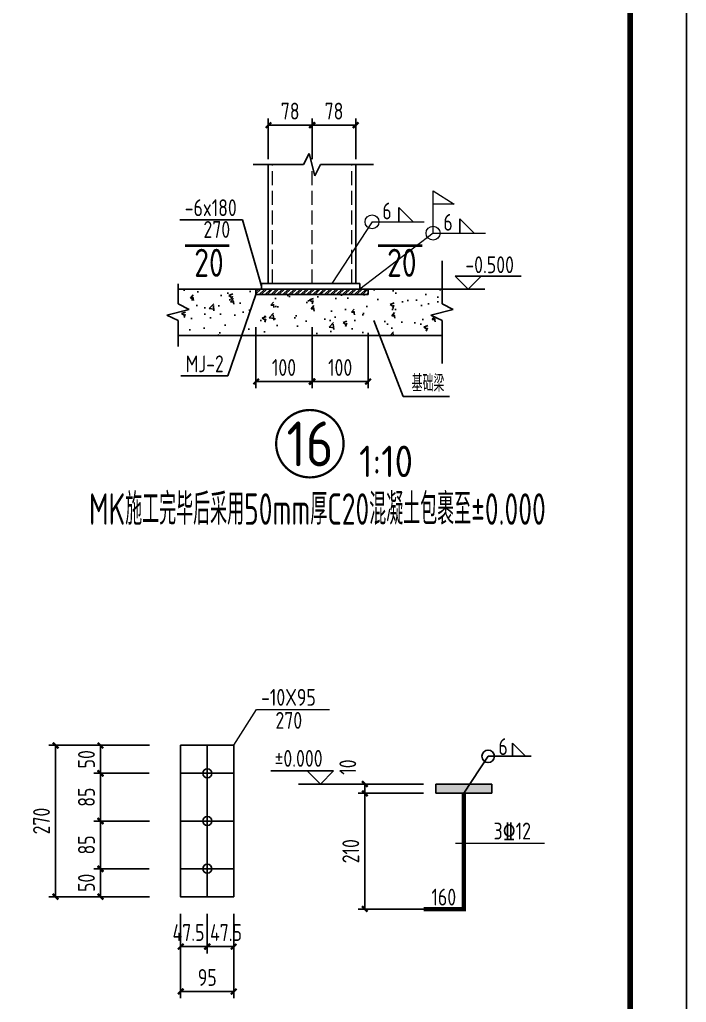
# Model space of a CAD drawing. Header units: millimetres. Extents: x 865490 to 879904, y 39442 to 44891.
# Drawn here: x 876097.6 to 876216.3, y 39561.5 to 39736.5 of the extents above; entities that cross this region are included whole.
import ezdxf

# ---------------------------------------------------------------- set-up
doc = ezdxf.new("R2010")
doc.units = ezdxf.units.MM
doc.header["$LTSCALE"] = 1000
doc.header["$MEASUREMENT"] = 0
doc.linetypes.add('CONTINOUS', pattern=[0])
doc.linetypes.add('DASH', pattern=[0.35, 0.25, -0.1])
for name, color, linetype, lineweight in [('1', 4, 'Continuous', 70), ('LZ', 64, 'Continuous', 9), ('数字', 3, 'Continuous', 9), ('细实线', 1, 'Continuous', 20)]:
    doc.layers.add(name, color=color, linetype=linetype, lineweight=lineweight)
for name, color, linetype in [('D1', 112, 'Continuous'), ('D2', 6, 'Continuous'), ('DIM', 7, 'Continuous'), ('GJ', 6, 'Continuous'), ('PUB_DIM', 3, 'Continuous'), ('THIN', 7, 'Continuous'), ('文字', 7, 'Continuous'), ('柱子', 8, 'Continuous'), ('桩', 6, 'Continuous'), ('梁__实线', 4, 'Continuous')]:
    doc.layers.add(name, color=color, linetype=linetype)
doc.styles.add('GBHZ', font='gbenor.shx', dxfattribs={"width": 0.9, "bigfont": 'gbcbig.shx'})
doc.dimstyles.new('Y10', dxfattribs={"dimscale": 0, "dimtxt": 3, "dimasz": 0.01, "dimexe": 1.2, "dimexo": 1, "dimgap": 1, "dimtad": 1, "dimdec": 0, "dimlfac": 10, "dimzin": 0, "dimdsep": 46, "dimtxsty": 'GBHZ', "dimblk1": 'DX', "dimblk2": 'DX', "dimsah": 1, "dimcen": 0.09, "dimdle": 1, "dimadec": 0, "dimazin": 0, "dimtfac": 1, "dimtdec": 0, "dimtix": 1, "dimtmove": 2, "dimatfit": 3, "dimldrblk": 'DX', "dimfxl": 0, "dimtolj": 1, "dimtzin": 0, "dimarcsym": 0})

# ---------------------------------------------------------------- blocks, each defined once
blk = doc.blocks.new('DX')
at = {"color": 0, "linetype": 'ByBlock', "const_width": 40}
blk.add_lwpolyline([(-54, -51), (46, 49)], dxfattribs=at)
blk = doc.blocks.new('*D1014')
at = {"layer": 'Defpoints', "color": 0, "transparency": 16777216}
for p in [(876149.65, 39682.73), (876159.65, 39681.73), (876159.65, 39672.04)]:
    blk.add_point(p, dxfattribs=at)
at = {"layer": 'DIM', "color": 0, "lineweight": -2, "transparency": 16777216}
for p, q in [((876149.65, 39681.73), (876149.65, 39670.84)), ((876159.65, 39680.73), (876159.65, 39670.84)), ((876149.66, 39672.04), (876159.64, 39672.04))]:
    blk.add_line(p, q, dxfattribs=at)
at = {"layer": 'DIM', "color": 0, "lineweight": -2, "transparency": 16777216, "xscale": 0.01, "yscale": 0.01, "zscale": 0.01, "rotation": 180}
blk.add_blockref('DX', (876149.65, 39672.04), dxfattribs=at)
at = {"layer": 'DIM', "color": 0, "lineweight": -2, "transparency": 16777216, "xscale": 0.01, "yscale": 0.01, "zscale": 0.01}
blk.add_blockref('DX', (876159.65, 39672.04), dxfattribs=at)
at = {"layer": 'DIM', "color": 0, "transparency": 16777216, "insert": (876154.65, 39674.54), "char_height": 3, "attachment_point": 5, "style": 'GBHZ'}
blk.add_mtext('\\A1;100', dxfattribs=at)
blk = doc.blocks.new('*D1015')
at = {"layer": 'Defpoints', "color": 0, "transparency": 16777216}
for p in [(876139.65, 39682.73), (876149.65, 39682.73), (876149.65, 39672.04)]:
    blk.add_point(p, dxfattribs=at)
at = {"layer": 'DIM', "color": 0, "lineweight": -2, "transparency": 16777216}
for p, q in [((876139.65, 39681.73), (876139.65, 39670.84)), ((876149.65, 39681.73), (876149.65, 39670.84)), ((876139.66, 39672.04), (876149.64, 39672.04))]:
    blk.add_line(p, q, dxfattribs=at)
at = {"layer": 'DIM', "color": 0, "lineweight": -2, "transparency": 16777216, "xscale": 0.01, "yscale": 0.01, "zscale": 0.01, "rotation": 180}
blk.add_blockref('DX', (876139.65, 39672.04), dxfattribs=at)
at = {"layer": 'DIM', "color": 0, "lineweight": -2, "transparency": 16777216, "xscale": 0.01, "yscale": 0.01, "zscale": 0.01}
blk.add_blockref('DX', (876149.65, 39672.04), dxfattribs=at)
at = {"layer": 'DIM', "color": 0, "transparency": 16777216, "insert": (876144.65, 39674.54), "char_height": 3, "attachment_point": 5, "style": 'GBHZ'}
blk.add_mtext('\\A1;100', dxfattribs=at)
blk = doc.blocks.new('*D1016')
at = {"layer": 'Defpoints', "color": 0, "transparency": 16777216}
for p in [(876157.45, 39717.69), (876149.65, 39710.66), (876157.45, 39710.66)]:
    blk.add_point(p, dxfattribs=at)
at = {"layer": 'DIM', "color": 0, "lineweight": -2, "transparency": 16777216}
for p, q in [((876149.65, 39711.66), (876149.65, 39718.89)), ((876157.45, 39711.66), (876157.45, 39718.89)), ((876149.66, 39717.69), (876157.44, 39717.69))]:
    blk.add_line(p, q, dxfattribs=at)
at = {"layer": 'DIM', "color": 0, "lineweight": -2, "transparency": 16777216, "xscale": 0.01, "yscale": 0.01, "zscale": 0.01, "rotation": 180}
blk.add_blockref('DX', (876149.65, 39717.69), dxfattribs=at)
at = {"layer": 'DIM', "color": 0, "lineweight": -2, "transparency": 16777216, "xscale": 0.01, "yscale": 0.01, "zscale": 0.01}
blk.add_blockref('DX', (876157.45, 39717.69), dxfattribs=at)
at = {"layer": 'DIM', "color": 0, "transparency": 16777216, "insert": (876153.55, 39720.19), "char_height": 3, "attachment_point": 5, "style": 'GBHZ'}
blk.add_mtext('\\A1;78', dxfattribs=at)
blk = doc.blocks.new('*D1017')
at = {"layer": 'Defpoints', "color": 0, "transparency": 16777216}
for p in [(876149.65, 39717.69), (876141.85, 39710.66), (876149.65, 39710.66)]:
    blk.add_point(p, dxfattribs=at)
at = {"layer": 'DIM', "color": 0, "lineweight": -2, "transparency": 16777216}
for p, q in [((876141.85, 39711.66), (876141.85, 39718.89)), ((876149.65, 39711.66), (876149.65, 39718.89)), ((876141.86, 39717.69), (876149.64, 39717.69))]:
    blk.add_line(p, q, dxfattribs=at)
at = {"layer": 'DIM', "color": 0, "lineweight": -2, "transparency": 16777216, "xscale": 0.01, "yscale": 0.01, "zscale": 0.01, "rotation": 180}
blk.add_blockref('DX', (876141.85, 39717.69), dxfattribs=at)
at = {"layer": 'DIM', "color": 0, "lineweight": -2, "transparency": 16777216, "xscale": 0.01, "yscale": 0.01, "zscale": 0.01}
blk.add_blockref('DX', (876149.65, 39717.69), dxfattribs=at)
at = {"layer": 'DIM', "color": 0, "transparency": 16777216, "insert": (876145.75, 39720.19), "char_height": 3, "attachment_point": 5, "style": 'GBHZ'}
blk.add_mtext('\\A1;78', dxfattribs=at)
blk = doc.blocks.new('*D1392')
at = {"layer": 'Defpoints', "color": 0, "transparency": 16777216}
for p in [(876111.98, 39607.28), (876121.64, 39607.28), (876121.64, 39602.28)]:
    blk.add_point(p, dxfattribs=at)
at = {"layer": 'DIM', "color": 0, "lineweight": -2, "transparency": 16777216}
for p, q in [((876120.64, 39607.28), (876110.78, 39607.28)), ((876111.98, 39602.29), (876111.98, 39607.27)), ((876120.64, 39602.28), (876110.78, 39602.28))]:
    blk.add_line(p, q, dxfattribs=at)
at = {"layer": 'DIM', "color": 0, "lineweight": -2, "transparency": 16777216, "xscale": 0.01, "yscale": 0.01, "zscale": 0.01}
for p, rotation in [((876111.98, 39607.28), 90), ((876111.98, 39602.28), 270)]:
    blk.add_blockref('DX', p, dxfattribs=dict(at, rotation=rotation))
at = {"layer": 'DIM', "color": 0, "transparency": 16777216, "insert": (876109.48, 39604.78), "char_height": 3, "attachment_point": 5, "rotation": 90, "style": 'GBHZ'}
blk.add_mtext('\\A1;50', dxfattribs=at)
blk = doc.blocks.new('*D1393')
at = {"layer": 'Defpoints', "color": 0, "transparency": 16777216}
for p in [(876121.64, 39602.28), (876111.98, 39593.78), (876121.7, 39593.78)]:
    blk.add_point(p, dxfattribs=at)
at = {"layer": 'DIM', "color": 0, "lineweight": -2, "transparency": 16777216}
for p, q in [((876120.64, 39602.28), (876110.78, 39602.28)), ((876111.98, 39602.27), (876111.98, 39593.79)), ((876120.7, 39593.78), (876110.78, 39593.78))]:
    blk.add_line(p, q, dxfattribs=at)
at = {"layer": 'DIM', "color": 0, "lineweight": -2, "transparency": 16777216, "xscale": 0.01, "yscale": 0.01, "zscale": 0.01}
for p, rotation in [((876111.98, 39602.28), 90), ((876111.98, 39593.78), 270)]:
    blk.add_blockref('DX', p, dxfattribs=dict(at, rotation=rotation))
at = {"layer": 'DIM', "color": 0, "transparency": 16777216, "insert": (876109.48, 39598.03), "char_height": 3, "attachment_point": 5, "rotation": 90, "style": 'GBHZ'}
blk.add_mtext('\\A1;85', dxfattribs=at)
blk = doc.blocks.new('*D1394')
at = {"layer": 'Defpoints', "color": 0, "transparency": 16777216}
for p in [(876121.64, 39585.28), (876111.98, 39580.28), (876121.64, 39580.28)]:
    blk.add_point(p, dxfattribs=at)
at = {"layer": 'DIM', "color": 0, "lineweight": -2, "transparency": 16777216}
for p, q in [((876120.64, 39585.28), (876110.78, 39585.28)), ((876111.98, 39585.27), (876111.98, 39580.29)), ((876120.64, 39580.28), (876110.78, 39580.28))]:
    blk.add_line(p, q, dxfattribs=at)
at = {"layer": 'DIM', "color": 0, "lineweight": -2, "transparency": 16777216, "xscale": 0.01, "yscale": 0.01, "zscale": 0.01}
for p, rotation in [((876111.98, 39585.28), 90), ((876111.98, 39580.28), 270)]:
    blk.add_blockref('DX', p, dxfattribs=dict(at, rotation=rotation))
at = {"layer": 'DIM', "color": 0, "transparency": 16777216, "insert": (876109.48, 39582.78), "char_height": 3, "attachment_point": 5, "rotation": 90, "style": 'GBHZ'}
blk.add_mtext('\\A1;50', dxfattribs=at)
blk = doc.blocks.new('*D1395')
at = {"layer": 'Defpoints', "color": 0, "transparency": 16777216}
for p in [(876126.24, 39578.25), (876135.74, 39578.25), (876135.74, 39563.43)]:
    blk.add_point(p, dxfattribs=at)
at = {"layer": 'DIM', "color": 0, "lineweight": -2, "transparency": 16777216}
for p, q in [((876126.24, 39577.25), (876126.24, 39562.23)), ((876135.74, 39577.25), (876135.74, 39562.23)), ((876126.25, 39563.43), (876135.73, 39563.43))]:
    blk.add_line(p, q, dxfattribs=at)
at = {"layer": 'DIM', "color": 0, "lineweight": -2, "transparency": 16777216, "xscale": 0.01, "yscale": 0.01, "zscale": 0.01, "rotation": 180}
blk.add_blockref('DX', (876126.24, 39563.43), dxfattribs=at)
at = {"layer": 'DIM', "color": 0, "lineweight": -2, "transparency": 16777216, "xscale": 0.01, "yscale": 0.01, "zscale": 0.01}
blk.add_blockref('DX', (876135.74, 39563.43), dxfattribs=at)
at = {"layer": 'DIM', "color": 0, "transparency": 16777216, "insert": (876130.99, 39565.93), "char_height": 3, "attachment_point": 5, "style": 'GBHZ'}
blk.add_mtext('\\A1;95', dxfattribs=at)
blk = doc.blocks.new('*D1396')
at = {"layer": 'Defpoints', "color": 0, "transparency": 16777216}
for p in [(876126.24, 39578.25), (876130.99, 39578.25), (876130.99, 39571.42)]:
    blk.add_point(p, dxfattribs=at)
at = {"layer": 'DIM', "color": 0, "lineweight": -2, "transparency": 16777216}
for p, q in [((876126.24, 39577.25), (876126.24, 39570.22)), ((876130.99, 39577.25), (876130.99, 39570.22)), ((876126.25, 39571.42), (876130.98, 39571.42))]:
    blk.add_line(p, q, dxfattribs=at)
at = {"layer": 'DIM', "color": 0, "lineweight": -2, "transparency": 16777216, "xscale": 0.01, "yscale": 0.01, "zscale": 0.01, "rotation": 180}
blk.add_blockref('DX', (876126.24, 39571.42), dxfattribs=at)
at = {"layer": 'DIM', "color": 0, "lineweight": -2, "transparency": 16777216, "xscale": 0.01, "yscale": 0.01, "zscale": 0.01}
blk.add_blockref('DX', (876130.99, 39571.42), dxfattribs=at)
at = {"layer": 'DIM', "color": 0, "transparency": 16777216, "insert": (876127.65, 39573.92), "char_height": 3, "attachment_point": 5, "style": 'GBHZ'}
blk.add_mtext('\\A1;47.5', dxfattribs=at)
blk = doc.blocks.new('*D1397')
at = {"layer": 'Defpoints', "color": 0, "transparency": 16777216}
for p in [(876159.04, 39600.34), (876170.47, 39600.34), (876170.47, 39598.74)]:
    blk.add_point(p, dxfattribs=at)
at = {"layer": 'DIM', "color": 0, "lineweight": -2, "transparency": 16777216}
for p, q in [((876169.47, 39600.34), (876157.84, 39600.34)), ((876159.04, 39600.35), (876159.04, 39600.36)), ((876159.04, 39598.74), (876159.04, 39600.34)), ((876169.47, 39598.74), (876157.84, 39598.74)), ((876159.04, 39598.73), (876159.04, 39598.72))]:
    blk.add_line(p, q, dxfattribs=at)
at = {"layer": 'DIM', "color": 0, "lineweight": -2, "transparency": 16777216, "xscale": 0.01, "yscale": 0.01, "zscale": 0.01}
for p, rotation in [((876159.04, 39600.34), 270), ((876159.04, 39598.74), 90)]:
    blk.add_blockref('DX', p, dxfattribs=dict(at, rotation=rotation))
at = {"layer": 'DIM', "color": 0, "transparency": 16777216, "insert": (876156.01, 39603.39), "char_height": 3, "attachment_point": 5, "rotation": 90, "style": 'GBHZ'}
blk.add_mtext('\\A1;10', dxfattribs=at)
blk = doc.blocks.new('*D1398')
at = {"layer": 'Defpoints', "color": 0, "transparency": 16777216}
for p in [(876170.47, 39598.74), (876159.04, 39578.09), (876170.47, 39578.09)]:
    blk.add_point(p, dxfattribs=at)
at = {"layer": 'DIM', "color": 0, "lineweight": -2, "transparency": 16777216}
for p, q in [((876169.47, 39598.74), (876157.84, 39598.74)), ((876159.04, 39598.73), (876159.04, 39578.1)), ((876169.47, 39578.09), (876157.84, 39578.09))]:
    blk.add_line(p, q, dxfattribs=at)
at = {"layer": 'DIM', "color": 0, "lineweight": -2, "transparency": 16777216, "xscale": 0.01, "yscale": 0.01, "zscale": 0.01}
for p, rotation in [((876159.04, 39598.74), 90), ((876159.04, 39578.09), 270)]:
    blk.add_blockref('DX', p, dxfattribs=dict(at, rotation=rotation))
at = {"layer": 'DIM', "color": 0, "transparency": 16777216, "insert": (876156.54, 39588.41), "char_height": 3, "attachment_point": 5, "rotation": 90, "style": 'GBHZ'}
blk.add_mtext('\\A1;210', dxfattribs=at)
blk = doc.blocks.new('*D1399')
at = {"layer": 'Defpoints', "color": 0, "transparency": 16777216}
for p in [(876103.98, 39607.28), (876121.7, 39607.28), (876121.7, 39580.28)]:
    blk.add_point(p, dxfattribs=at)
at = {"layer": 'DIM', "color": 0, "lineweight": -2, "transparency": 16777216}
for p, q in [((876120.7, 39607.28), (876102.78, 39607.28)), ((876103.98, 39580.29), (876103.98, 39607.27)), ((876120.7, 39580.28), (876102.78, 39580.28))]:
    blk.add_line(p, q, dxfattribs=at)
at = {"layer": 'DIM', "color": 0, "lineweight": -2, "transparency": 16777216, "xscale": 0.01, "yscale": 0.01, "zscale": 0.01}
for p, rotation in [((876103.98, 39607.28), 90), ((876103.98, 39580.28), 270)]:
    blk.add_blockref('DX', p, dxfattribs=dict(at, rotation=rotation))
at = {"layer": 'DIM', "color": 0, "transparency": 16777216, "insert": (876101.48, 39593.78), "char_height": 3, "attachment_point": 5, "rotation": 90, "style": 'GBHZ'}
blk.add_mtext('\\A1;270', dxfattribs=at)
blk = doc.blocks.new('*D1409')
at = {"layer": 'Defpoints', "color": 0, "transparency": 16777216}
for p in [(876130.99, 39578.25), (876135.74, 39578.25), (876130.99, 39571.42)]:
    blk.add_point(p, dxfattribs=at)
at = {"layer": 'DIM', "color": 0, "lineweight": -2, "transparency": 16777216}
for p, q in [((876130.99, 39577.25), (876130.99, 39570.22)), ((876135.74, 39577.25), (876135.74, 39570.22)), ((876135.73, 39571.42), (876131, 39571.42))]:
    blk.add_line(p, q, dxfattribs=at)
at = {"layer": 'DIM', "color": 0, "lineweight": -2, "transparency": 16777216, "xscale": 0.01, "yscale": 0.01, "zscale": 0.01, "rotation": 180}
blk.add_blockref('DX', (876130.99, 39571.42), dxfattribs=at)
at = {"layer": 'DIM', "color": 0, "lineweight": -2, "transparency": 16777216, "xscale": 0.01, "yscale": 0.01, "zscale": 0.01}
blk.add_blockref('DX', (876135.74, 39571.42), dxfattribs=at)
at = {"layer": 'DIM', "color": 0, "transparency": 16777216, "insert": (876134.33, 39573.92), "char_height": 3, "attachment_point": 5, "style": 'GBHZ'}
blk.add_mtext('\\A1;47.5', dxfattribs=at)
blk = doc.blocks.new('*D1410')
at = {"layer": 'Defpoints', "color": 0, "transparency": 16777216}
for p in [(876111.98, 39593.78), (876121.7, 39593.78), (876121.64, 39585.28)]:
    blk.add_point(p, dxfattribs=at)
at = {"layer": 'DIM', "color": 0, "lineweight": -2, "transparency": 16777216}
for p, q in [((876120.7, 39593.78), (876110.78, 39593.78)), ((876111.98, 39585.29), (876111.98, 39593.77)), ((876120.64, 39585.28), (876110.78, 39585.28))]:
    blk.add_line(p, q, dxfattribs=at)
at = {"layer": 'DIM', "color": 0, "lineweight": -2, "transparency": 16777216, "xscale": 0.01, "yscale": 0.01, "zscale": 0.01}
for p, rotation in [((876111.98, 39593.78), 90), ((876111.98, 39585.28), 270)]:
    blk.add_blockref('DX', p, dxfattribs=dict(at, rotation=rotation))
at = {"layer": 'DIM', "color": 0, "transparency": 16777216, "insert": (876109.48, 39589.53), "char_height": 3, "attachment_point": 5, "rotation": 90, "style": 'GBHZ'}
blk.add_mtext('\\A1;85', dxfattribs=at)

msp = doc.modelspace()

# ---------------------------------------------------------------- hatches: boundary and pattern name
at = {"layer": '柱子'}
h = msp.add_hatch(dxfattribs=at)
h.set_pattern_fill('AR-CONC', color=256, style=0)
h.set_pattern_definition([(50, (397351.135, 101459.6434), (7.172601826, -0.62752135), [0.75, -8.25]), (355, (397351.135, 101459.6434), (-1.38751334, 7.52192134), [0.6, -6.6]), (100.4514, (397351.733, 101459.591), (5.78509382, 6.89439542), [0.6374019, -7.01142112]), (46.1842, (397351.135, 101461.643), (10.67241049, -1.65519014), [1.125, -12.375]), (96.6356, (397352.024, 101461.505), (9.34662706, 9.7411787), [0.95610288, -10.51713]), (351.1842, (397351.135, 101461.643), (9.34661945, 9.741186), [0.9, -9.9]), (21, (397352.135, 101461.1434), (5.96907052, -4.02618891), [0.75, -8.25]), (326, (397352.135, 101461.1434), (2.43315332, 7.25150045), [0.6, -6.6]), (71.4514, (397352.6324, 101460.808), (8.40222629, 3.22530497), [0.6374019, -7.01142112]), (37.5, (397351.135, 101459.6434), (0.121598553, 3.328938538), [0, -6.52, 0, -6.7, 0, -6.625]), (7.5, (397351.135, 101459.6434), (2.630695374, 3.94411712), [0, -3.82, 0, -6.37, 0, -2.525]), (327.5, (397348.905, 101459.6434), (5.338224362, -0.225548717), [0, -2.5, 0, -7.8, 0, -10.35]), (317.5, (397347.905, 101459.6434), (5.831861693, 1.001049823), [0, -3.25, 0, -5.18, 0, -7.35])])
h.paths.add_polyline_path([(876139.653, 39687.514), (876139.653, 39688.514), (876125.794, 39688.514), (876125.794, 39685.886), (876127.794, 39684.886), (876123.794, 39683.886), (876125.794, 39682.886), (876125.794, 39680.259), (876172.785, 39680.259), (876172.785, 39682.886), (876170.785, 39683.886), (876174.785, 39684.886), (876172.785, 39685.886), (876172.785, 39688.514), (876159.653, 39688.514), (876159.653, 39687.514)])
h = msp.add_hatch(dxfattribs=at)
h.set_pattern_fill('ANSI32', color=256, scale=2, style=0)
h.set_pattern_definition([(45, (397351.135, 101459.6434), (-0.5303300859, 0.5303300859), []), (45, (397351.4885, 101459.6434), (-0.5303300859, 0.5303300859), [])])
h.paths.add_polyline_path([(876159.653, 39687.514), (876159.653, 39688.514), (876139.653, 39688.514), (876139.653, 39687.514)])

# ---------------------------------------------------------------- linework, layer by layer
at = {"color": 0}
msp.add_line((876216.28, 40043.955), (876216.28, 39449.955), dxfattribs=at)
for p, q in [((876130.99, 39607.279), (876130.99, 39580.279)), ((876126.24, 39602.279), (876135.74, 39602.279)), ((876126.24, 39593.779), (876135.74, 39593.779)), ((876126.24, 39585.279), (876135.74, 39585.279))]:
    msp.add_line(p, q)
at = {"color": 0, "const_width": 1}
msp.add_lwpolyline([(876206.28, 39459.955), (875400.28, 39459.955), (875400.28, 40033.955), (876206.28, 40033.955)], close=True, dxfattribs=at)
at = {"linetype": 'ByBlock', "ltscale": 0.5, "const_width": 0.4}
msp.add_lwpolyline([(876143.258, 39660.972, 1), (876155.258, 39660.972, 1)], format="xyb", close=True, dxfattribs=at)
at = {"layer": '1', "color": 2, "const_width": 0.48}
for points in [[(876127.026, 39696.248), (876134.948, 39696.248)], [(876161.365, 39696.248), (876169.287, 39696.248)]]:
    msp.add_lwpolyline(points, dxfattribs=at)
at = {"layer": 'D1', "color": 251}
for p, q in [((876165.067, 39703.033), (876167.636, 39700.464)), ((876165.067, 39700.464), (876165.067, 39703.033)), ((876175.931, 39701.015), (876178.501, 39698.446)), ((876175.931, 39698.446), (876175.931, 39701.015))]:
    msp.add_line(p, q, dxfattribs=at)
at = {"layer": 'D1'}
for p, q in [((876179.738, 39690.818), (876175.13, 39690.818)), ((876175.13, 39690.818), (876177.434, 39688.514)), ((876179.738, 39690.818), (876177.434, 39688.514)), ((876179.738, 39690.818), (876186.854, 39690.818))]:
    msp.add_line(p, q, dxfattribs=at)
msp.add_lwpolyline([(876172.785, 39688.514), (876180.38, 39688.514)], dxfattribs=at)
at = {"layer": 'D2'}
for p, q in [((876141.854, 39689.514), (876141.854, 39710.66)), ((876157.451, 39689.514), (876157.451, 39710.66)), ((876140.654, 39689.514), (876158.151, 39689.514)), ((876140.654, 39688.514), (876140.654, 39689.514)), ((876158.151, 39688.514), (876158.151, 39689.514))]:
    msp.add_line(p, q, dxfattribs=at)
at = {"layer": 'DIM', "color": 0, "linetype": 'CONTINOUS', "ltscale": 25}
for p, q in [((876153.475, 39602.694), (876142.313, 39602.694)), ((876151.121, 39600.34), (876148.768, 39602.694)), ((876153.475, 39602.694), (876151.121, 39600.34)), ((876157.839, 39600.34), (876147.26, 39600.34))]:
    msp.add_line(p, q, dxfattribs=at)
at = {"layer": 'GJ'}
for p, q in [((876171.664, 39600.34), (876181.664, 39600.34)), ((876171.664, 39600.34), (876171.664, 39598.74)), ((876181.664, 39600.34), (876181.664, 39598.74)), ((876171.664, 39598.74), (876181.664, 39598.74))]:
    msp.add_line(p, q, dxfattribs=at)
msp.add_lwpolyline([(876135.74, 39580.279), (876135.74, 39607.279), (876126.24, 39607.279), (876126.24, 39580.279)], close=True, dxfattribs=at)
at = {"layer": 'GJ', "const_width": 0.8}
msp.add_lwpolyline([(876176.664, 39598.74), (876176.664, 39578.087), (876169.515, 39578.087)], dxfattribs=at)
at = {"layer": 'GJ'}
for centre in [(876130.99, 39602.279), (876130.99, 39593.779), (876130.99, 39585.279)]:
    msp.add_circle(centre, 0.8, dxfattribs=at)
at = {"layer": 'LZ', "color": 251, "linetype": 'DASH', "ltscale": 0.01}
for p, q in [((876142.578, 39689.514), (876142.578, 39710.66)), ((876149.653, 39689.514), (876149.653, 39710.66)), ((876156.727, 39689.514), (876156.727, 39710.66))]:
    msp.add_line(p, q, dxfattribs=at)
at = {"layer": 'LZ'}
for p, q in [((876135.74, 39607.279), (876139.772, 39613.624)), ((876139.772, 39613.624), (876152.764, 39613.624)), ((876175.164, 39589.869), (876191.013, 39589.869))]:
    msp.add_line(p, q, dxfattribs=at)
at = {"layer": 'THIN'}
for p, q in [((876148.153, 39710.66), (876149.153, 39712.66)), ((876149.153, 39712.66), (876150.153, 39708.66)), ((876139.182, 39710.66), (876148.153, 39710.66)), ((876150.153, 39708.66), (876151.153, 39710.66)), ((876151.153, 39710.66), (876160.597, 39710.66)), ((876172.785, 39693.514), (876172.785, 39685.886)), ((876125.794, 39689.434), (876125.794, 39685.886)), ((876125.794, 39685.886), (876127.794, 39684.886)), ((876172.785, 39685.886), (876174.785, 39684.886)), ((876127.794, 39684.886), (876123.794, 39683.886)), ((876123.794, 39683.886), (876125.794, 39682.886)), ((876174.785, 39684.886), (876170.785, 39683.886)), ((876170.785, 39683.886), (876172.785, 39682.886)), ((876125.794, 39682.886), (876125.794, 39678.285)), ((876172.785, 39682.886), (876172.785, 39675.259))]:
    msp.add_line(p, q, dxfattribs=at)
at = {"layer": '柱子'}
for p, q in [((876126.113, 39700.831), (876137.274, 39700.831)), ((876140.654, 39689.014), (876137.274, 39700.831)), ((876125.794, 39688.514), (876172.785, 39688.514)), ((876139.653, 39687.514), (876134.652, 39673.031)), ((876139.653, 39687.514), (876139.653, 39688.514)), ((876139.653, 39688.514), (876159.653, 39688.514)), ((876139.653, 39687.514), (876159.653, 39687.514)), ((876159.653, 39687.514), (876159.653, 39688.514)), ((876160.673, 39682.915), (876165.84, 39669.405)), ((876125.794, 39680.259), (876172.785, 39680.259)), ((876126.29, 39673.031), (876134.652, 39673.031)), ((876165.84, 39669.405), (876174.109, 39669.405))]:
    msp.add_line(p, q, dxfattribs=at)
at = {"layer": '桩'}
for p, q in [((876185.314, 39607.65), (876185.314, 39605.306)), ((876185.314, 39607.65), (876187.658, 39605.306)), ((876176.664, 39598.74), (876180.999, 39605.306)), ((876180.999, 39605.306), (876188.631, 39605.306))]:
    msp.add_line(p, q, dxfattribs=at)
msp.add_circle((876180.999, 39605.306), 1.118, dxfattribs=at)
at = {"layer": '梁__实线'}
msp.add_solid([(876171.664, 39598.74), (876171.664, 39600.34), (876181.664, 39598.74), (876181.664, 39600.34)], dxfattribs=at)
at = {"layer": '细实线', "color": 251}
for p, q in [((876171.191, 39706.008), (876174.947, 39703.636)), ((876171.191, 39698.446), (876171.191, 39706.008)), ((876174.947, 39703.636), (876171.191, 39703.636)), ((876160.326, 39700.464), (876153.155, 39689.514)), ((876160.326, 39700.464), (876169.632, 39700.464)), ((876171.191, 39698.446), (876158.151, 39688.514)), ((876171.191, 39698.446), (876180.496, 39698.446))]:
    msp.add_line(p, q, dxfattribs=at)
for centre in [(876160.326, 39700.464), (876171.191, 39698.446)]:
    msp.add_circle(centre, 1.238, dxfattribs=at)
msp.add_solid([(876171.191, 39703.636), (876171.191, 39706.008), (876174.947, 39703.636), (876171.191, 39703.636)], dxfattribs=at)

# ---------------------------------------------------------------- texts
at = {"style": 'GBHZ', "width": 0.9}
for s, p in [('-10X95', (876140.574, 39614.31)), ('270', (876143.129, 39610.206)), ('6', (876182.817, 39605.524)), ('3%%13212', (876181.962, 39590.506)), ('160', (876170.906, 39578.737))]:
    msp.add_text(s, height=3, dxfattribs=at).set_placement(p)
at = {"layer": 'D1', "style": 'GBHZ', "width": 0.9}
for s, p in [('-0.500', (876176.943, 39691.337)), ('%%P0.000', (876142.977, 39603.438))]:
    msp.add_text(s, height=3, dxfattribs=at).set_placement(p)
at = {"layer": 'PUB_DIM', "style": 'GBHZ', "width": 0.9}
for p in [(876128.674, 39690.682), (876163.012, 39690.682)]:
    msp.add_text('20', height=5, dxfattribs=at).set_placement(p)
at = {"layer": '数字', "style": 'GBHZ', "width": 0.9}
for s, p in [('-6x180', (876126.979, 39701.491)), ('6', (876162.157, 39700.911)), ('6', (876173.022, 39698.893)), ('270', (876130.311, 39697.618)), ('MJ-2', (876127.156, 39673.691)), ('基础梁', (876167.379, 39670.233))]:
    msp.add_text(s, height=3, dxfattribs=at).set_placement(p)
at = {"layer": '文字', "color": 6, "style": 'GBHZ'}
for s, height, p in [('16', 8, (876145.111, 39656.939)), ('1:10', 5.6, (876158.025, 39655.02, -0.009))]:
    msp.add_text(s, height=height, dxfattribs=at).set_placement(p)
at = {"layer": '文字', "color": 6, "style": 'GBHZ', "width": 0.75}
msp.add_text('MK施工完毕后采用50mm厚C20混凝土包裹至%%P0.000', height=5.6, dxfattribs=at).set_placement((876109.933, 39646.534, -0.009))

# ---------------------------------------------------------------- dimensions: what is measured, and where the dimension line sits
at = {"layer": 'DIM'}
for base, p1, p2, picture, middle in [((876149.653, 39717.687), (876141.854, 39710.66), (876149.653, 39710.66), '*D1017', (876145.754, 39720.187)), ((876157.451, 39717.687), (876149.653, 39710.66), (876157.451, 39710.66), '*D1016', (876153.552, 39720.187)), ((876149.653, 39672.041), (876139.653, 39682.734), (876149.653, 39682.734), '*D1015', (876144.653, 39674.541)), ((876159.653, 39672.041), (876149.653, 39682.734), (876159.653, 39681.734), '*D1014', (876154.653, 39674.541)), ((876135.74, 39563.427), (876126.24, 39578.252), (876135.74, 39578.252), '*D1395', (876130.99, 39565.927))]:
    dim = msp.add_linear_dim(base=base, p1=p1, p2=p2, dimstyle='Y10', override={"dimscale": 1}, dxfattribs=at)
    dim.commit()
    dim.dimension.update_dxf_attribs({"geometry": picture, "text_midpoint": middle})
for base, p1, p2, angle, picture, middle in [((876103.976, 39607.279), (876121.701, 39580.279), (876121.701, 39607.279), 90, '*D1399', (876101.476, 39593.779)), ((876111.976, 39607.279), (876121.641, 39602.279), (876121.641, 39607.279), 90, '*D1392', (876109.476, 39604.779)), ((876111.976, 39593.779), (876121.641, 39602.279), (876121.701, 39593.779), 270, '*D1393', (876109.476, 39598.029)), ((876111.976, 39593.779), (876121.641, 39585.279), (876121.701, 39593.779), 90, '*D1410', (876109.476, 39589.529)), ((876111.976, 39580.279), (876121.641, 39585.279), (876121.641, 39580.279), 270, '*D1394', (876109.476, 39582.779))]:
    dim = msp.add_linear_dim(base=base, p1=p1, p2=p2, angle=angle, dimstyle='Y10', override={"dimscale": 1}, dxfattribs=at)
    dim.commit()
    dim.dimension.update_dxf_attribs({"geometry": picture, "text_midpoint": middle})
for base, p1, p2, angle, text, picture, middle in [((876159.039, 39600.34), (876170.466, 39598.74), (876170.466, 39600.34), 270, '10', '*D1397', (876156.007, 39603.388)), ((876130.99, 39571.424), (876135.74, 39578.252), (876130.99, 39578.252), 180, '47.5', '*D1409', (876134.325, 39573.924))]:
    dim = msp.add_linear_dim(base=base, p1=p1, p2=p2, angle=angle, text=text, dimstyle='Y10', override={"dimscale": 1}, dxfattribs=at)
    dim.commit()
    dim.dimension.update_dxf_attribs({"geometry": picture, "text_midpoint": middle, "dimtype": 160})
dim = msp.add_linear_dim(base=(876159.039, 39578.087), p1=(876170.466, 39598.74), p2=(876170.466, 39578.087), angle=90, text='210', dimstyle='Y10', override={"dimscale": 1}, dxfattribs=at)
dim.commit()
dim.dimension.update_dxf_attribs({"geometry": '*D1398', "text_midpoint": (876156.539, 39588.414)})
dim = msp.add_linear_dim(base=(876130.99, 39571.424), p1=(876126.24, 39578.252), p2=(876130.99, 39578.252), text='47.5', dimstyle='Y10', override={"dimscale": 1}, dxfattribs=at)
dim.commit()
dim.dimension.update_dxf_attribs({"geometry": '*D1396', "text_midpoint": (876127.654, 39573.924), "dimtype": 160})

doc.saveas('drawing.dxf')
